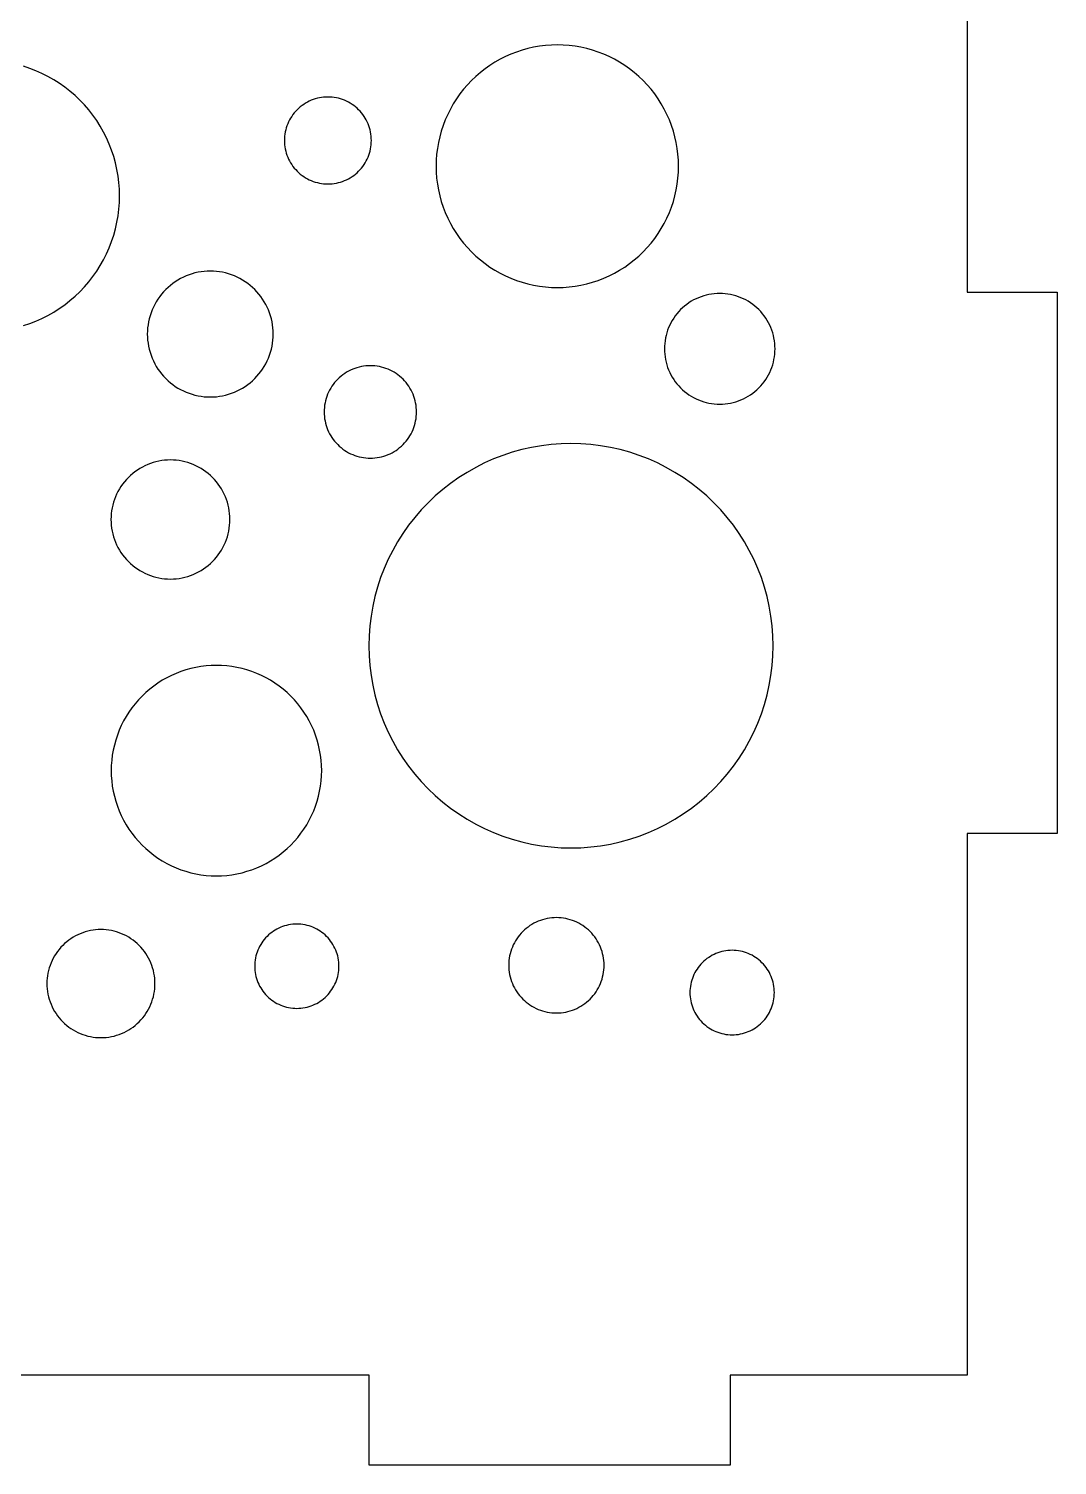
# Model space of a CAD drawing. Header units: millimetres. Extents: x 0 to 375, y -239 to 0.
# Drawn here: x 234.4 to 280, y -128 to -64.3 of the extents above; entities that cross this region are included whole.
import ezdxf

# ---------------------------------------------------------------- set-up
doc = ezdxf.new("R2010")
doc.units = ezdxf.units.MM
doc.layers.add('CUT', color=1, linetype='Continuous')

msp = doc.modelspace()

# ---------------------------------------------------------------- linework, layer by layer
at = {"layer": 'CUT'}
for points in [[(276, -52), (276, -76), (280, -76), (280, -100), (276, -100), (276, -124), (265.5, -124), (265.5, -128), (265.5, -128), (249.5, -128), (249.5, -124), (220.5, -124), (220.5, -128), (204.5, -128), (204.5, -124), (194, -124)], [(234.163, -77.474), (234.443, -77.382), (234.718, -77.276), (234.987, -77.156), (235.25, -77.024), (235.507, -76.878), (235.756, -76.721), (235.997, -76.551), (236.229, -76.37), (236.452, -76.177), (236.666, -75.974), (236.869, -75.76), (237.062, -75.537), (237.243, -75.305), (237.413, -75.064), (237.57, -74.815), (237.716, -74.558), (237.848, -74.295), (237.968, -74.026), (238.074, -73.751), (238.166, -73.471), (238.245, -73.187), (238.309, -72.899), (238.309, -72.899), (238.36, -72.609), (238.396, -72.316), (238.418, -72.022), (238.425, -71.727), (238.418, -71.433), (238.396, -71.139), (238.36, -70.846), (238.309, -70.556), (238.245, -70.268), (238.166, -69.984), (238.074, -69.704), (237.968, -69.429), (237.848, -69.16), (237.716, -68.896), (237.57, -68.64), (237.413, -68.391), (237.243, -68.15), (237.062, -67.918), (236.869, -67.694), (236.666, -67.481), (236.452, -67.278), (236.229, -67.085), (235.997, -66.904), (235.756, -66.734), (235.507, -66.576), (235.25, -66.431), (234.987, -66.299), (234.718, -66.179), (234.443, -66.073), (234.163, -65.981)]]:
    msp.add_lwpolyline(points, dxfattribs=at)
for points in [[(263.049, -71.717), (263.107, -71.46), (263.152, -71.2), (263.184, -70.938), (263.204, -70.675), (263.21, -70.411), (263.204, -70.147), (263.184, -69.884), (263.152, -69.622), (263.107, -69.362), (263.049, -69.105), (262.979, -68.851), (262.896, -68.6), (262.801, -68.354), (262.694, -68.113), (262.575, -67.877), (262.445, -67.647), (262.304, -67.424), (262.152, -67.209), (261.99, -67.001), (261.817, -66.801), (261.635, -66.61), (261.444, -66.428), (261.245, -66.255), (261.037, -66.093), (260.821, -65.941), (260.598, -65.8), (260.368, -65.67), (260.133, -65.551), (259.891, -65.444), (259.645, -65.349), (259.395, -65.266), (259.14, -65.196), (258.883, -65.138), (258.623, -65.093), (258.361, -65.061), (258.098, -65.041), (257.834, -65.035), (257.57, -65.041), (257.307, -65.061), (257.045, -65.093), (256.785, -65.138), (256.528, -65.196), (256.273, -65.266), (256.023, -65.349), (255.777, -65.444), (255.535, -65.551), (255.3, -65.67), (255.07, -65.8), (254.847, -65.941), (254.631, -66.093), (254.423, -66.255), (254.224, -66.428), (254.032, -66.61), (253.85, -66.801), (253.678, -67.001), (253.516, -67.209), (253.364, -67.424), (253.223, -67.647), (253.093, -67.877), (252.974, -68.113), (252.867, -68.354), (252.772, -68.6), (252.689, -68.851), (252.619, -69.105), (252.561, -69.362), (252.516, -69.622), (252.484, -69.884), (252.464, -70.147), (252.458, -70.411), (252.464, -70.675), (252.484, -70.938), (252.516, -71.2), (252.561, -71.46), (252.619, -71.717), (252.689, -71.972), (252.772, -72.222), (252.867, -72.468), (252.974, -72.71), (253.093, -72.945), (253.223, -73.175), (253.364, -73.398), (253.516, -73.614), (253.678, -73.822), (253.85, -74.022), (254.032, -74.213), (254.224, -74.395), (254.423, -74.567), (254.631, -74.729), (254.847, -74.881), (255.07, -75.022), (255.3, -75.152), (255.535, -75.271), (255.777, -75.378), (256.023, -75.473), (256.273, -75.556), (256.528, -75.626), (256.785, -75.684), (257.045, -75.729), (257.307, -75.761), (257.57, -75.781), (257.834, -75.787), (258.098, -75.781), (258.361, -75.761), (258.623, -75.729), (258.883, -75.684), (259.14, -75.626), (259.395, -75.556), (259.645, -75.473), (259.891, -75.378), (260.133, -75.271), (260.368, -75.152), (260.598, -75.022), (260.821, -74.881), (261.037, -74.729), (261.245, -74.567), (261.444, -74.395), (261.635, -74.213), (261.817, -74.022), (261.99, -73.822), (262.152, -73.614), (262.304, -73.398), (262.445, -73.175), (262.575, -72.945), (262.694, -72.71), (262.801, -72.468), (262.896, -72.222), (262.979, -71.972), (263.049, -71.717)], [(249.553, -69.646), (249.569, -69.553), (249.581, -69.459), (249.588, -69.365), (249.59, -69.27), (249.588, -69.176), (249.581, -69.081), (249.569, -68.988), (249.553, -68.894), (249.532, -68.802), (249.507, -68.711), (249.477, -68.621), (249.443, -68.533), (249.405, -68.447), (249.363, -68.362), (249.316, -68.28), (249.265, -68.2), (249.211, -68.123), (249.153, -68.048), (249.091, -67.976), (249.026, -67.908), (248.957, -67.843), (248.886, -67.781), (248.811, -67.723), (248.734, -67.668), (248.654, -67.618), (248.572, -67.571), (248.487, -67.529), (248.401, -67.49), (248.313, -67.456), (248.223, -67.427), (248.132, -67.401), (248.039, -67.381), (247.946, -67.365), (247.852, -67.353), (247.758, -67.346), (247.664, -67.344), (247.569, -67.346), (247.475, -67.353), (247.381, -67.365), (247.288, -67.381), (247.195, -67.401), (247.104, -67.427), (247.014, -67.456), (246.926, -67.49), (246.84, -67.529), (246.755, -67.571), (246.673, -67.618), (246.593, -67.668), (246.516, -67.723), (246.441, -67.781), (246.37, -67.843), (246.301, -67.908), (246.236, -67.976), (246.174, -68.048), (246.116, -68.123), (246.062, -68.2), (246.011, -68.28), (245.964, -68.362), (245.922, -68.447), (245.884, -68.533), (245.85, -68.621), (245.82, -68.711), (245.795, -68.802), (245.774, -68.894), (245.758, -68.988), (245.746, -69.081), (245.739, -69.176), (245.737, -69.27), (245.739, -69.365), (245.746, -69.459), (245.758, -69.553), (245.774, -69.646), (245.795, -69.738), (245.82, -69.829), (245.85, -69.919), (245.884, -70.007), (245.922, -70.094), (245.964, -70.178), (246.011, -70.261), (246.062, -70.341), (246.116, -70.418), (246.174, -70.492), (246.236, -70.564), (246.301, -70.632), (246.37, -70.698), (246.441, -70.759), (246.516, -70.818), (246.593, -70.872), (246.673, -70.923), (246.755, -70.969), (246.84, -71.012), (246.926, -71.05), (247.014, -71.084), (247.104, -71.114), (247.195, -71.139), (247.288, -71.16), (247.381, -71.176), (247.475, -71.187), (247.569, -71.194), (247.664, -71.197), (247.758, -71.194), (247.852, -71.187), (247.946, -71.176), (248.039, -71.16), (248.132, -71.139), (248.223, -71.114), (248.313, -71.084), (248.401, -71.05), (248.487, -71.012), (248.572, -70.969), (248.654, -70.923), (248.734, -70.872), (248.811, -70.818), (248.886, -70.759), (248.957, -70.698), (249.026, -70.632), (249.091, -70.564), (249.153, -70.492), (249.211, -70.418), (249.265, -70.341), (249.316, -70.261), (249.363, -70.178), (249.405, -70.094), (249.443, -70.007), (249.477, -69.919), (249.507, -69.829), (249.532, -69.738), (249.553, -69.646)], [(245.157, -78.529), (245.187, -78.395), (245.21, -78.26), (245.227, -78.124), (245.237, -77.988), (245.24, -77.851), (245.237, -77.714), (245.227, -77.577), (245.21, -77.441), (245.187, -77.306), (245.157, -77.173), (245.12, -77.041), (245.077, -76.91), (245.028, -76.783), (244.972, -76.657), (244.911, -76.535), (244.843, -76.416), (244.77, -76.3), (244.691, -76.188), (244.607, -76.08), (244.517, -75.976), (244.423, -75.877), (244.324, -75.783), (244.22, -75.693), (244.112, -75.609), (244, -75.53), (243.884, -75.457), (243.765, -75.389), (243.643, -75.328), (243.517, -75.272), (243.389, -75.223), (243.259, -75.18), (243.127, -75.143), (242.994, -75.113), (242.859, -75.09), (242.723, -75.073), (242.586, -75.063), (242.449, -75.06), (242.312, -75.063), (242.176, -75.073), (242.04, -75.09), (241.905, -75.113), (241.771, -75.143), (241.639, -75.18), (241.509, -75.223), (241.381, -75.272), (241.256, -75.328), (241.134, -75.389), (241.014, -75.457), (240.899, -75.53), (240.787, -75.609), (240.679, -75.693), (240.575, -75.783), (240.476, -75.877), (240.381, -75.976), (240.292, -76.08), (240.207, -76.188), (240.129, -76.3), (240.055, -76.416), (239.988, -76.535), (239.926, -76.657), (239.871, -76.783), (239.821, -76.91), (239.778, -77.041), (239.742, -77.173), (239.712, -77.306), (239.688, -77.441), (239.672, -77.577), (239.662, -77.714), (239.658, -77.851), (239.662, -77.988), (239.672, -78.124), (239.688, -78.26), (239.712, -78.395), (239.742, -78.529), (239.778, -78.661), (239.821, -78.791), (239.871, -78.919), (239.926, -79.044), (239.988, -79.166), (240.055, -79.286), (240.129, -79.401), (240.207, -79.513), (240.292, -79.621), (240.381, -79.725), (240.476, -79.824), (240.575, -79.919), (240.679, -80.008), (240.787, -80.092), (240.899, -80.171), (241.014, -80.245), (241.134, -80.312), (241.256, -80.374), (241.381, -80.429), (241.509, -80.479), (241.639, -80.522), (241.771, -80.558), (241.905, -80.588), (242.04, -80.611), (242.176, -80.628), (242.312, -80.638), (242.449, -80.642), (242.586, -80.638), (242.723, -80.628), (242.859, -80.611), (242.994, -80.588), (243.127, -80.558), (243.259, -80.522), (243.389, -80.479), (243.517, -80.429), (243.643, -80.374), (243.765, -80.312), (243.884, -80.245), (244, -80.171), (244.112, -80.092), (244.22, -80.008), (244.324, -79.919), (244.423, -79.824), (244.517, -79.725), (244.607, -79.621), (244.691, -79.513), (244.77, -79.401), (244.843, -79.286), (244.911, -79.166), (244.972, -79.044), (245.028, -78.919), (245.077, -78.791), (245.12, -78.661), (245.157, -78.529)], [(267.415, -79.101), (267.441, -78.983), (267.462, -78.865), (267.477, -78.745), (267.485, -78.625), (267.488, -78.505), (267.485, -78.385), (267.477, -78.264), (267.462, -78.145), (267.441, -78.026), (267.415, -77.909), (267.383, -77.793), (267.345, -77.678), (267.302, -77.566), (267.253, -77.456), (267.199, -77.348), (267.139, -77.244), (267.075, -77.142), (267.006, -77.044), (266.932, -76.949), (266.853, -76.857), (266.77, -76.77), (266.683, -76.687), (266.591, -76.609), (266.497, -76.535), (266.398, -76.465), (266.296, -76.401), (266.192, -76.341), (266.084, -76.287), (265.974, -76.239), (265.862, -76.195), (265.747, -76.157), (265.631, -76.125), (265.514, -76.099), (265.395, -76.078), (265.276, -76.064), (265.156, -76.055), (265.035, -76.052), (264.915, -76.055), (264.795, -76.064), (264.675, -76.078), (264.557, -76.099), (264.439, -76.125), (264.323, -76.157), (264.209, -76.195), (264.097, -76.239), (263.986, -76.287), (263.879, -76.341), (263.774, -76.401), (263.672, -76.465), (263.574, -76.535), (263.479, -76.609), (263.388, -76.687), (263.301, -76.77), (263.218, -76.857), (263.139, -76.949), (263.065, -77.044), (262.996, -77.142), (262.931, -77.244), (262.872, -77.348), (262.818, -77.456), (262.769, -77.566), (262.726, -77.678), (262.688, -77.793), (262.656, -77.909), (262.629, -78.026), (262.609, -78.145), (262.594, -78.264), (262.585, -78.385), (262.582, -78.505), (262.585, -78.625), (262.594, -78.745), (262.609, -78.865), (262.629, -78.983), (262.656, -79.101), (262.688, -79.217), (262.726, -79.331), (262.769, -79.444), (262.818, -79.554), (262.872, -79.661), (262.931, -79.766), (262.996, -79.868), (263.065, -79.966), (263.139, -80.061), (263.218, -80.152), (263.301, -80.239), (263.388, -80.322), (263.479, -80.401), (263.574, -80.475), (263.672, -80.545), (263.774, -80.609), (263.879, -80.668), (263.986, -80.722), (264.097, -80.771), (264.209, -80.815), (264.323, -80.852), (264.439, -80.884), (264.557, -80.911), (264.675, -80.931), (264.795, -80.946), (264.915, -80.955), (265.035, -80.958), (265.156, -80.955), (265.276, -80.946), (265.395, -80.931), (265.514, -80.911), (265.631, -80.884), (265.747, -80.852), (265.862, -80.815), (265.974, -80.771), (266.084, -80.722), (266.192, -80.668), (266.296, -80.609), (266.398, -80.545), (266.497, -80.475), (266.591, -80.401), (266.683, -80.322), (266.77, -80.239), (266.853, -80.152), (266.932, -80.061), (267.006, -79.966), (267.075, -79.868), (267.139, -79.766), (267.199, -79.661), (267.253, -79.554), (267.302, -79.444), (267.345, -79.331), (267.383, -79.217), (267.415, -79.101)], [(251.554, -81.705), (251.572, -81.605), (251.584, -81.506), (251.591, -81.405), (251.594, -81.305), (251.591, -81.204), (251.584, -81.104), (251.572, -81.004), (251.554, -80.905), (251.532, -80.807), (251.506, -80.71), (251.474, -80.615), (251.438, -80.521), (251.397, -80.429), (251.352, -80.339), (251.302, -80.252), (251.249, -80.167), (251.191, -80.085), (251.129, -80.006), (251.063, -79.929), (250.994, -79.857), (250.921, -79.787), (250.845, -79.722), (250.766, -79.66), (250.684, -79.602), (250.599, -79.548), (250.511, -79.499), (250.421, -79.453), (250.329, -79.413), (250.236, -79.376), (250.14, -79.345), (250.043, -79.318), (249.945, -79.296), (249.846, -79.279), (249.746, -79.267), (249.646, -79.259), (249.546, -79.257), (249.445, -79.259), (249.345, -79.267), (249.245, -79.279), (249.146, -79.296), (249.048, -79.318), (248.951, -79.345), (248.856, -79.376), (248.762, -79.413), (248.67, -79.453), (248.58, -79.499), (248.493, -79.548), (248.408, -79.602), (248.326, -79.66), (248.246, -79.722), (248.17, -79.787), (248.097, -79.857), (248.028, -79.929), (247.962, -80.006), (247.901, -80.085), (247.843, -80.167), (247.789, -80.252), (247.739, -80.339), (247.694, -80.429), (247.653, -80.521), (247.617, -80.615), (247.586, -80.71), (247.559, -80.807), (247.537, -80.905), (247.52, -81.004), (247.507, -81.104), (247.5, -81.204), (247.497, -81.305), (247.5, -81.405), (247.507, -81.506), (247.52, -81.605), (247.537, -81.705), (247.559, -81.803), (247.586, -81.9), (247.617, -81.995), (247.653, -82.089), (247.694, -82.181), (247.739, -82.27), (247.789, -82.358), (247.843, -82.443), (247.901, -82.525), (247.962, -82.604), (248.028, -82.68), (248.097, -82.753), (248.17, -82.823), (248.246, -82.888), (248.326, -82.95), (248.408, -83.008), (248.493, -83.062), (248.58, -83.111), (248.67, -83.156), (248.762, -83.197), (248.856, -83.233), (248.951, -83.265), (249.048, -83.292), (249.146, -83.314), (249.245, -83.331), (249.345, -83.343), (249.445, -83.351), (249.546, -83.353), (249.646, -83.351), (249.746, -83.343), (249.846, -83.331), (249.945, -83.314), (250.043, -83.292), (250.14, -83.265), (250.236, -83.233), (250.329, -83.197), (250.421, -83.156), (250.511, -83.111), (250.599, -83.062), (250.684, -83.008), (250.766, -82.95), (250.845, -82.888), (250.921, -82.823), (250.994, -82.753), (251.063, -82.68), (251.129, -82.604), (251.191, -82.525), (251.249, -82.443), (251.302, -82.358), (251.352, -82.27), (251.397, -82.181), (251.438, -82.089), (251.474, -81.995), (251.506, -81.9), (251.532, -81.803), (251.554, -81.705)], [(267.232, -93.419), (267.307, -92.986), (267.361, -92.549), (267.393, -92.11), (267.404, -91.67), (267.393, -91.231), (267.361, -90.792), (267.307, -90.355), (267.232, -89.922), (267.135, -89.493), (267.018, -89.069), (266.88, -88.651), (266.722, -88.24), (266.543, -87.838), (266.345, -87.445), (266.129, -87.063), (265.893, -86.691), (265.64, -86.331), (265.369, -85.984), (265.082, -85.651), (264.779, -85.333), (264.46, -85.029), (264.127, -84.742), (263.78, -84.471), (263.42, -84.218), (263.049, -83.983), (262.666, -83.766), (262.273, -83.568), (261.871, -83.39), (261.46, -83.232), (261.043, -83.094), (260.619, -82.976), (260.19, -82.88), (259.756, -82.805), (259.32, -82.751), (258.881, -82.718), (258.441, -82.708), (258.001, -82.718), (257.563, -82.751), (257.126, -82.805), (256.692, -82.88), (256.263, -82.976), (255.839, -83.094), (255.422, -83.232), (255.011, -83.39), (254.609, -83.568), (254.216, -83.766), (253.833, -83.983), (253.462, -84.218), (253.102, -84.471), (252.755, -84.742), (252.422, -85.029), (252.103, -85.333), (251.8, -85.651), (251.513, -85.984), (251.242, -86.331), (250.989, -86.691), (250.753, -87.063), (250.537, -87.445), (250.339, -87.838), (250.16, -88.24), (250.002, -88.651), (249.864, -89.069), (249.747, -89.493), (249.65, -89.922), (249.575, -90.355), (249.521, -90.792), (249.489, -91.231), (249.478, -91.67), (249.489, -92.11), (249.521, -92.549), (249.575, -92.986), (249.65, -93.419), (249.747, -93.848), (249.864, -94.272), (250.002, -94.69), (250.16, -95.1), (250.339, -95.502), (250.537, -95.895), (250.753, -96.278), (250.989, -96.65), (251.242, -97.01), (251.513, -97.356), (251.8, -97.689), (252.103, -98.008), (252.422, -98.311), (252.755, -98.599), (253.102, -98.869), (253.462, -99.123), (253.833, -99.358), (254.216, -99.575), (254.609, -99.773), (255.011, -99.951), (255.422, -100.109), (255.839, -100.247), (256.263, -100.365), (256.692, -100.461), (257.126, -100.536), (257.563, -100.59), (258.001, -100.622), (258.441, -100.633), (258.881, -100.622), (259.32, -100.59), (259.756, -100.536), (260.19, -100.461), (260.619, -100.365), (261.043, -100.247), (261.46, -100.109), (261.871, -99.951), (262.273, -99.773), (262.666, -99.575), (263.049, -99.358), (263.42, -99.123), (263.78, -98.869), (264.127, -98.599), (264.46, -98.311), (264.779, -98.008), (265.082, -97.689), (265.369, -97.356), (265.64, -97.01), (265.893, -96.65), (266.129, -96.278), (266.345, -95.895), (266.543, -95.502), (266.722, -95.1), (266.88, -94.69), (267.018, -94.272), (267.135, -93.848), (267.232, -93.419)], [(243.241, -86.714), (243.269, -86.587), (243.291, -86.46), (243.307, -86.331), (243.317, -86.202), (243.32, -86.073), (243.317, -85.943), (243.307, -85.814), (243.291, -85.686), (243.269, -85.558), (243.241, -85.432), (243.206, -85.307), (243.166, -85.184), (243.119, -85.063), (243.067, -84.945), (243.008, -84.829), (242.945, -84.717), (242.875, -84.607), (242.801, -84.501), (242.721, -84.399), (242.637, -84.301), (242.547, -84.208), (242.454, -84.118), (242.356, -84.034), (242.253, -83.954), (242.148, -83.88), (242.038, -83.81), (241.926, -83.746), (241.81, -83.688), (241.692, -83.636), (241.571, -83.589), (241.448, -83.549), (241.323, -83.514), (241.197, -83.486), (241.069, -83.464), (240.941, -83.448), (240.812, -83.438), (240.682, -83.435), (240.553, -83.438), (240.424, -83.448), (240.295, -83.464), (240.168, -83.486), (240.041, -83.514), (239.916, -83.549), (239.793, -83.589), (239.673, -83.636), (239.554, -83.688), (239.439, -83.746), (239.326, -83.81), (239.217, -83.88), (239.111, -83.954), (239.009, -84.034), (238.911, -84.118), (238.817, -84.208), (238.728, -84.301), (238.643, -84.399), (238.563, -84.501), (238.489, -84.607), (238.42, -84.717), (238.356, -84.829), (238.298, -84.945), (238.245, -85.063), (238.199, -85.184), (238.158, -85.307), (238.123, -85.432), (238.095, -85.558), (238.073, -85.686), (238.057, -85.814), (238.048, -85.943), (238.044, -86.073), (238.048, -86.202), (238.057, -86.331), (238.073, -86.46), (238.095, -86.587), (238.123, -86.714), (238.158, -86.839), (238.199, -86.961), (238.245, -87.082), (238.298, -87.201), (238.356, -87.316), (238.42, -87.429), (238.489, -87.538), (238.563, -87.644), (238.643, -87.746), (238.728, -87.844), (238.817, -87.938), (238.911, -88.027), (239.009, -88.112), (239.111, -88.191), (239.217, -88.266), (239.326, -88.335), (239.439, -88.399), (239.554, -88.457), (239.673, -88.51), (239.793, -88.556), (239.916, -88.597), (240.041, -88.632), (240.168, -88.66), (240.295, -88.682), (240.424, -88.698), (240.553, -88.707), (240.682, -88.711), (240.812, -88.707), (240.941, -88.698), (241.069, -88.682), (241.197, -88.66), (241.323, -88.632), (241.448, -88.597), (241.571, -88.556), (241.692, -88.51), (241.81, -88.457), (241.926, -88.399), (242.038, -88.335), (242.148, -88.266), (242.253, -88.191), (242.356, -88.112), (242.454, -88.027), (242.547, -87.938), (242.637, -87.844), (242.721, -87.746), (242.801, -87.644), (242.875, -87.538), (242.945, -87.429), (243.008, -87.316), (243.067, -87.201), (243.119, -87.082), (243.166, -86.961), (243.206, -86.839), (243.241, -86.714)], [(247.248, -98.338), (247.298, -98.115), (247.338, -97.889), (247.366, -97.662), (247.383, -97.433), (247.388, -97.204), (247.383, -96.975), (247.366, -96.747), (247.338, -96.52), (247.298, -96.294), (247.248, -96.071), (247.187, -95.85), (247.115, -95.632), (247.033, -95.419), (246.94, -95.209), (246.837, -95.005), (246.724, -94.805), (246.602, -94.612), (246.47, -94.425), (246.329, -94.244), (246.179, -94.071), (246.021, -93.905), (245.856, -93.747), (245.682, -93.597), (245.502, -93.456), (245.314, -93.325), (245.121, -93.202), (244.922, -93.089), (244.717, -92.986), (244.508, -92.893), (244.294, -92.811), (244.076, -92.739), (243.856, -92.678), (243.632, -92.628), (243.407, -92.589), (243.179, -92.561), (242.951, -92.544), (242.722, -92.538), (242.493, -92.544), (242.265, -92.561), (242.037, -92.589), (241.812, -92.628), (241.588, -92.678), (241.367, -92.739), (241.15, -92.811), (240.936, -92.893), (240.727, -92.986), (240.522, -93.089), (240.323, -93.202), (240.13, -93.325), (239.942, -93.456), (239.762, -93.597), (239.588, -93.747), (239.422, -93.905), (239.265, -94.071), (239.115, -94.244), (238.974, -94.425), (238.842, -94.612), (238.72, -94.805), (238.607, -95.005), (238.504, -95.209), (238.411, -95.419), (238.329, -95.632), (238.257, -95.85), (238.196, -96.071), (238.145, -96.294), (238.106, -96.52), (238.078, -96.747), (238.061, -96.975), (238.056, -97.204), (238.061, -97.433), (238.078, -97.662), (238.106, -97.889), (238.145, -98.115), (238.196, -98.338), (238.257, -98.559), (238.329, -98.776), (238.411, -98.99), (238.504, -99.199), (238.607, -99.404), (238.72, -99.603), (238.842, -99.797), (238.974, -99.984), (239.115, -100.164), (239.265, -100.338), (239.422, -100.504), (239.588, -100.662), (239.762, -100.811), (239.942, -100.952), (240.13, -101.084), (240.323, -101.207), (240.522, -101.319), (240.727, -101.422), (240.936, -101.515), (241.15, -101.598), (241.367, -101.67), (241.588, -101.731), (241.812, -101.781), (242.037, -101.82), (242.265, -101.848), (242.493, -101.865), (242.722, -101.87), (242.951, -101.865), (243.179, -101.848), (243.407, -101.82), (243.632, -101.781), (243.856, -101.731), (244.076, -101.67), (244.294, -101.598), (244.508, -101.515), (244.717, -101.422), (244.922, -101.319), (245.121, -101.207), (245.314, -101.084), (245.502, -100.952), (245.682, -100.811), (245.856, -100.662), (246.021, -100.504), (246.179, -100.338), (246.329, -100.164), (246.47, -99.984), (246.602, -99.797), (246.724, -99.603), (246.837, -99.404), (246.94, -99.199), (247.033, -98.99), (247.115, -98.776), (247.187, -98.559), (247.248, -98.338)], [(259.867, -106.248), (259.885, -106.145), (259.898, -106.043), (259.905, -105.939), (259.908, -105.835), (259.905, -105.732), (259.898, -105.628), (259.885, -105.525), (259.867, -105.423), (259.844, -105.322), (259.817, -105.222), (259.784, -105.123), (259.747, -105.027), (259.705, -104.932), (259.658, -104.839), (259.607, -104.749), (259.552, -104.661), (259.492, -104.576), (259.428, -104.495), (259.36, -104.416), (259.289, -104.341), (259.214, -104.27), (259.135, -104.202), (259.053, -104.138), (258.969, -104.078), (258.881, -104.023), (258.791, -103.972), (258.698, -103.925), (258.603, -103.883), (258.506, -103.846), (258.408, -103.813), (258.308, -103.785), (258.207, -103.763), (258.105, -103.745), (258.002, -103.732), (257.898, -103.725), (257.794, -103.722), (257.691, -103.725), (257.587, -103.732), (257.484, -103.745), (257.382, -103.763), (257.281, -103.785), (257.181, -103.813), (257.082, -103.846), (256.986, -103.883), (256.891, -103.925), (256.798, -103.972), (256.708, -104.023), (256.62, -104.078), (256.536, -104.138), (256.454, -104.202), (256.375, -104.27), (256.3, -104.341), (256.229, -104.416), (256.161, -104.495), (256.097, -104.576), (256.037, -104.661), (255.982, -104.749), (255.931, -104.839), (255.884, -104.932), (255.842, -105.027), (255.805, -105.123), (255.772, -105.222), (255.744, -105.322), (255.722, -105.423), (255.704, -105.525), (255.691, -105.628), (255.684, -105.732), (255.681, -105.835), (255.684, -105.939), (255.691, -106.043), (255.704, -106.145), (255.722, -106.248), (255.744, -106.349), (255.772, -106.449), (255.805, -106.547), (255.842, -106.644), (255.884, -106.739), (255.931, -106.832), (255.982, -106.922), (256.037, -107.009), (256.097, -107.094), (256.161, -107.176), (256.229, -107.255), (256.3, -107.33), (256.375, -107.401), (256.454, -107.469), (256.536, -107.533), (256.62, -107.593), (256.708, -107.648), (256.798, -107.699), (256.891, -107.746), (256.986, -107.788), (257.082, -107.825), (257.181, -107.858), (257.281, -107.885), (257.382, -107.908), (257.484, -107.926), (257.587, -107.939), (257.691, -107.946), (257.794, -107.949), (257.898, -107.946), (258.002, -107.939), (258.105, -107.926), (258.207, -107.908), (258.308, -107.885), (258.408, -107.858), (258.506, -107.825), (258.603, -107.788), (258.698, -107.746), (258.791, -107.699), (258.881, -107.648), (258.969, -107.593), (259.053, -107.533), (259.135, -107.469), (259.214, -107.401), (259.289, -107.33), (259.36, -107.255), (259.428, -107.176), (259.492, -107.094), (259.552, -107.009), (259.607, -106.922), (259.658, -106.832), (259.705, -106.739), (259.747, -106.644), (259.784, -106.547), (259.817, -106.449), (259.844, -106.349), (259.867, -106.248)], [(239.951, -107.115), (239.971, -106.999), (239.986, -106.883), (239.994, -106.765), (239.997, -106.648), (239.994, -106.53), (239.986, -106.413), (239.971, -106.296), (239.951, -106.18), (239.925, -106.066), (239.894, -105.952), (239.857, -105.841), (239.815, -105.731), (239.767, -105.624), (239.714, -105.519), (239.656, -105.416), (239.593, -105.317), (239.526, -105.221), (239.453, -105.128), (239.377, -105.039), (239.296, -104.954), (239.21, -104.873), (239.121, -104.796), (239.029, -104.724), (238.933, -104.656), (238.833, -104.593), (238.731, -104.535), (238.626, -104.482), (238.518, -104.435), (238.409, -104.392), (238.297, -104.356), (238.184, -104.324), (238.069, -104.298), (237.953, -104.278), (237.837, -104.264), (237.719, -104.255), (237.602, -104.252), (237.484, -104.255), (237.367, -104.264), (237.25, -104.278), (237.134, -104.298), (237.02, -104.324), (236.906, -104.356), (236.795, -104.392), (236.685, -104.435), (236.578, -104.482), (236.473, -104.535), (236.37, -104.593), (236.271, -104.656), (236.175, -104.724), (236.082, -104.796), (235.993, -104.873), (235.908, -104.954), (235.827, -105.039), (235.75, -105.128), (235.678, -105.221), (235.61, -105.317), (235.547, -105.416), (235.489, -105.519), (235.436, -105.624), (235.389, -105.731), (235.346, -105.841), (235.309, -105.952), (235.278, -106.066), (235.252, -106.18), (235.232, -106.296), (235.218, -106.413), (235.209, -106.53), (235.206, -106.648), (235.209, -106.765), (235.218, -106.883), (235.232, -106.999), (235.252, -107.115), (235.278, -107.23), (235.309, -107.343), (235.346, -107.455), (235.389, -107.564), (235.436, -107.672), (235.489, -107.777), (235.547, -107.879), (235.61, -107.979), (235.678, -108.075), (235.75, -108.167), (235.827, -108.256), (235.908, -108.342), (235.993, -108.423), (236.082, -108.499), (236.175, -108.572), (236.271, -108.639), (236.37, -108.702), (236.473, -108.76), (236.578, -108.813), (236.685, -108.861), (236.795, -108.903), (236.906, -108.94), (237.02, -108.971), (237.134, -108.997), (237.25, -109.017), (237.367, -109.032), (237.484, -109.04), (237.602, -109.043), (237.719, -109.04), (237.837, -109.032), (237.953, -109.017), (238.069, -108.997), (238.184, -108.971), (238.297, -108.94), (238.409, -108.903), (238.518, -108.861), (238.626, -108.813), (238.731, -108.76), (238.833, -108.702), (238.933, -108.639), (239.029, -108.572), (239.121, -108.499), (239.21, -108.423), (239.296, -108.342), (239.377, -108.256), (239.453, -108.167), (239.526, -108.075), (239.593, -107.979), (239.656, -107.879), (239.714, -107.777), (239.767, -107.672), (239.815, -107.564), (239.857, -107.455), (239.894, -107.343), (239.925, -107.23), (239.951, -107.115)], [(248.097, -106.33), (248.117, -106.241), (248.133, -106.15), (248.144, -106.059), (248.151, -105.968), (248.153, -105.876), (248.151, -105.785), (248.144, -105.693), (248.133, -105.602), (248.117, -105.512), (248.097, -105.422), (248.073, -105.334), (248.044, -105.247), (248.011, -105.161), (247.974, -105.078), (247.932, -104.996), (247.887, -104.916), (247.838, -104.839), (247.785, -104.764), (247.729, -104.691), (247.669, -104.622), (247.606, -104.556), (247.54, -104.492), (247.47, -104.433), (247.398, -104.376), (247.323, -104.323), (247.245, -104.274), (247.166, -104.229), (247.084, -104.188), (247, -104.151), (246.915, -104.118), (246.827, -104.089), (246.739, -104.065), (246.65, -104.044), (246.559, -104.029), (246.468, -104.018), (246.377, -104.011), (246.285, -104.009), (246.194, -104.011), (246.102, -104.018), (246.011, -104.029), (245.921, -104.044), (245.832, -104.065), (245.743, -104.089), (245.656, -104.118), (245.571, -104.151), (245.487, -104.188), (245.405, -104.229), (245.325, -104.274), (245.248, -104.323), (245.173, -104.376), (245.1, -104.433), (245.031, -104.492), (244.965, -104.556), (244.901, -104.622), (244.842, -104.691), (244.785, -104.764), (244.732, -104.839), (244.683, -104.916), (244.638, -104.996), (244.597, -105.078), (244.56, -105.161), (244.527, -105.247), (244.498, -105.334), (244.474, -105.422), (244.454, -105.512), (244.438, -105.602), (244.427, -105.693), (244.42, -105.785), (244.418, -105.876), (244.42, -105.968), (244.427, -106.059), (244.438, -106.15), (244.454, -106.241), (244.474, -106.33), (244.498, -106.418), (244.527, -106.505), (244.56, -106.591), (244.597, -106.675), (244.638, -106.757), (244.683, -106.836), (244.732, -106.914), (244.785, -106.989), (244.842, -107.061), (244.901, -107.13), (244.965, -107.197), (245.031, -107.26), (245.1, -107.32), (245.173, -107.376), (245.248, -107.429), (245.325, -107.478), (245.405, -107.523), (245.487, -107.565), (245.571, -107.602), (245.656, -107.635), (245.743, -107.663), (245.832, -107.688), (245.921, -107.708), (246.011, -107.724), (246.102, -107.735), (246.194, -107.742), (246.285, -107.744), (246.377, -107.742), (246.468, -107.735), (246.559, -107.724), (246.65, -107.708), (246.739, -107.688), (246.827, -107.663), (246.915, -107.635), (247, -107.602), (247.084, -107.565), (247.166, -107.523), (247.245, -107.478), (247.323, -107.429), (247.398, -107.376), (247.47, -107.32), (247.54, -107.26), (247.606, -107.197), (247.669, -107.13), (247.729, -107.061), (247.785, -106.989), (247.838, -106.914), (247.887, -106.836), (247.932, -106.757), (247.974, -106.675), (248.011, -106.591), (248.044, -106.505), (248.073, -106.418), (248.097, -106.33)], [(267.401, -107.5), (267.421, -107.41), (267.437, -107.319), (267.448, -107.228), (267.455, -107.136), (267.457, -107.045), (267.455, -106.953), (267.448, -106.861), (267.437, -106.77), (267.421, -106.679), (267.401, -106.59), (267.377, -106.501), (267.348, -106.414), (267.315, -106.328), (267.277, -106.244), (267.236, -106.162), (267.191, -106.082), (267.142, -106.004), (267.089, -105.929), (267.032, -105.857), (266.972, -105.787), (266.909, -105.721), (266.842, -105.657), (266.773, -105.597), (266.7, -105.541), (266.625, -105.488), (266.547, -105.439), (266.467, -105.393), (266.385, -105.352), (266.301, -105.315), (266.216, -105.282), (266.128, -105.253), (266.04, -105.228), (265.95, -105.208), (265.86, -105.193), (265.768, -105.181), (265.677, -105.175), (265.585, -105.172), (265.493, -105.175), (265.401, -105.181), (265.31, -105.193), (265.22, -105.208), (265.13, -105.228), (265.041, -105.253), (264.954, -105.282), (264.868, -105.315), (264.784, -105.352), (264.702, -105.393), (264.622, -105.439), (264.545, -105.488), (264.47, -105.541), (264.397, -105.597), (264.328, -105.657), (264.261, -105.721), (264.198, -105.787), (264.138, -105.857), (264.081, -105.929), (264.028, -106.004), (263.979, -106.082), (263.934, -106.162), (263.892, -106.244), (263.855, -106.328), (263.822, -106.414), (263.793, -106.501), (263.769, -106.59), (263.749, -106.679), (263.733, -106.77), (263.722, -106.861), (263.715, -106.953), (263.713, -107.045), (263.715, -107.136), (263.722, -107.228), (263.733, -107.319), (263.749, -107.41), (263.769, -107.5), (263.793, -107.588), (263.822, -107.675), (263.855, -107.761), (263.892, -107.845), (263.934, -107.927), (263.979, -108.007), (264.028, -108.085), (264.081, -108.16), (264.138, -108.232), (264.198, -108.302), (264.261, -108.368), (264.328, -108.432), (264.397, -108.492), (264.47, -108.548), (264.545, -108.601), (264.622, -108.65), (264.702, -108.696), (264.784, -108.737), (264.868, -108.774), (264.954, -108.807), (265.041, -108.836), (265.13, -108.861), (265.22, -108.881), (265.31, -108.897), (265.401, -108.908), (265.493, -108.915), (265.585, -108.917), (265.677, -108.915), (265.768, -108.908), (265.86, -108.897), (265.95, -108.881), (266.04, -108.861), (266.128, -108.836), (266.216, -108.807), (266.301, -108.774), (266.385, -108.737), (266.467, -108.696), (266.547, -108.65), (266.625, -108.601), (266.7, -108.548), (266.773, -108.492), (266.842, -108.432), (266.909, -108.368), (266.972, -108.302), (267.032, -108.232), (267.089, -108.16), (267.142, -108.085), (267.191, -108.007), (267.236, -107.927), (267.277, -107.845), (267.315, -107.761), (267.348, -107.675), (267.377, -107.588), (267.401, -107.5)]]:
    msp.add_lwpolyline(points, close=True, dxfattribs=at)

doc.saveas('drawing.dxf')
